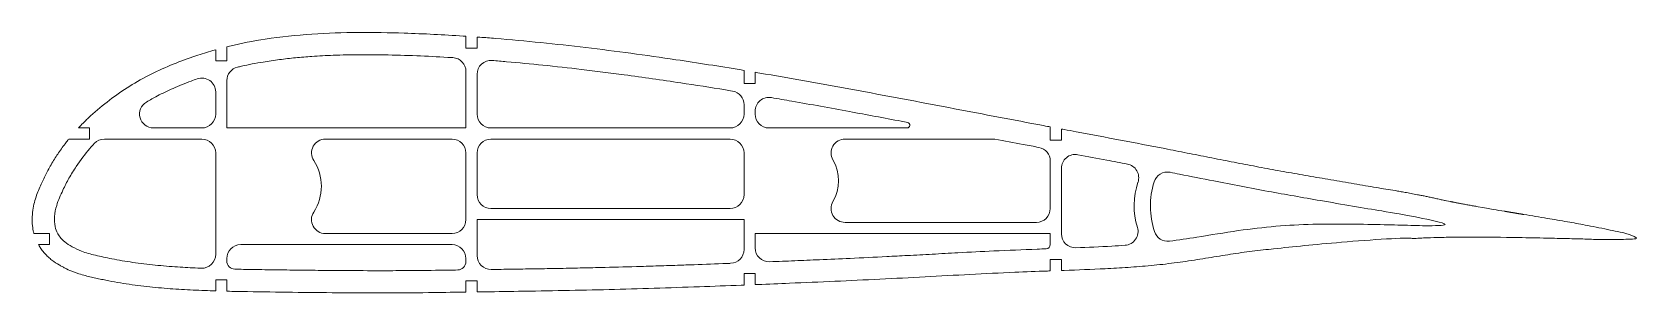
# Model space of a CAD drawing. Header units: millimetres. Extents: x -8 to 569, y -8 to 86.
import ezdxf

# ---------------------------------------------------------------- set-up
doc = ezdxf.new("R2010")
doc.units = ezdxf.units.MM

msp = doc.modelspace()

# ---------------------------------------------------------------- linework, layer by layer
at = {"color": 7, "linetype": 'Continuous', "lineweight": 15}
for p, q in [((148, 84.39), (148, 80.11)), ((152, 80.11), (152, 84.11)), ((58, 79.52), (58, 75.52)), ((58, 75.52), (62, 75.52)), ((62, 75.52), (62, 80.57)), ((148, 80.11), (152, 80.11)), ((148, 51.38), (148, 71.69)), ((152, 56.38), (152, 70.69)), ((248, 72.09), (248, 67.42)), ((252, 67.42), (252, 71.42)), ((58, 56.38), (58, 64.34)), ((62, 68.4), (62, 51.38)), ((248, 67.42), (252, 67.42)), ((248, 56.38), (248, 59.74)), ((252, 56.37), (252, 57.38)), ((5.14, 47.38), (12.62, 47.38)), ((12.62, 51.38), (8.62, 51.38)), ((12.62, 51.38), (12.62, 47.38)), ((53, 47.38), (18, 47.38)), ((35.63, 51.38), (53, 51.38)), ((62, 51.38), (148, 51.38)), ((143, 47.38), (97.45, 47.38)), ((157, 51.38), (243, 51.38)), ((157, 47.38), (243, 47.38)), ((256.99, 51.38), (306.64, 51.38)), ((284.32, 47.38), (338.26, 47.38)), ((358.14, 51.76), (358.14, 47)), ((358.14, 47), (362.14, 47)), ((362.14, 47), (362.14, 51)), ((58, 5.9), (58, 42.38)), ((148, 42.38), (148, 18.38)), ((152, 27.38), (152, 42.38)), ((248, 42.38), (248, 27.38)), ((358.14, 22.38), (358.14, 39.47)), ((362.14, 36.83), (362.14, 13.25)), ((152, 5.43), (152, 18.38)), ((152, 18.38), (248, 18.38)), ((157, 22.38), (243, 22.38)), ((248, 18.38), (248, 7.65)), ((284.32, 17.38), (353.14, 17.38)), ((-7.35, 13.38), (-1.73, 13.38)), ((-1.73, 13.38), (-1.73, 9.38)), ((143, 13.38), (97.44, 13.38)), ((252, 13.38), (252, 8.2)), ((252, 13.38), (358.14, 13.38)), ((358.14, 9.37), (358.14, 13.38)), ((-1.73, 9.38), (-5.73, 9.38)), ((143, 9.38), (67, 9.38)), ((62, 4.38), (62, 3.54)), ((148, 4.38), (148, 3.25)), ((358.14, -0.08), (358.14, 4.06)), ((358.14, 4.06), (362.14, 4.06)), ((362.14, 4.06), (362.14, 0.06)), ((58, -7.28), (58, -3.28)), ((58, -3.28), (62, -3.28)), ((62, -3.28), (62, -7.39)), ((148, -7.71), (148, -3.65)), ((148, -3.65), (152, -3.65)), ((152, -3.65), (152, -7.65)), ((248, -5.17), (248, -1.01)), ((248, -1.01), (252, -1.01)), ((252, -1.01), (252, -5.01))]:
    msp.add_line(p, q, dxfattribs=at)
for centre, radius, start, end in [((143, 71.69), 5, 0, 86.48957), ((157, 70.69), 5, 85.3697, 180), ((53, 64.34), 5, 0, 109.41324), ((67, 68.4), 5, 103.11085, 180), ((243, 59.74), 5, 0, 80.6779), ((35.63, 56.38), 5, 120.71893, 270), ((257, 57.38), 5, 80.2022, 180), ((53, 56.38), 5, 270, 0), ((157, 56.38), 5, 180, 270), ((243, 56.38), 5, 270, 0), ((256.99, 56.37), 4.99, 180, 270), ((306.64, 52.38), 1, 270, 79.28222), ((18, 42.38), 5, 90, 136.88991), ((53, 42.38), 5, 0, 90), ((97.45, 42.38), 5, 90, 213.03586), ((143, 42.38), 5, 0, 90), ((157, 42.38), 5, 90, 180), ((243, 42.38), 5, 0, 90), ((284.32, 42.38), 5, 90, 210), ((353.14, 39.47), 5, 0, 79.3178), ((367.14, 36.83), 5, 79.3386, 180), ((79, 30.38), 17, 326.94427, 33.03586), ((267, 32.38), 15, 330, 30), ((384.95, 33.47), 5, 341.44491, 79.20149), ((400.27, 30.5), 5, 78.90029, 162.99299), ((414.85, 23.43), 26.54, 161.44491, 197.15358), ((424.17, 23.19), 30, 162.99299, 197.69995), ((157, 27.38), 5, 180, 270), ((243, 27.38), 5, 270, 0), ((284.32, 22.38), 5, 150, 270), ((97.44, 18.38), 5, 146.94427, 270), ((143, 18.38), 5, 270, 0), ((353.14, 22.38), 5, 270, 0), ((367.14, 13.25), 5, 180, 272.21787), ((384.71, 14.13), 5, 273.77255, 17.15358), ((400.36, 15.59), 5, 197.69995, 277.29067), ((53, 5.9), 5, 267.64349, 0), ((67, 4.38), 5, 90, 180), ((143, 4.38), 5, 0, 90), ((243, 7.65), 5, 272.21032, 0), ((257, 8.2), 5, 180, 272.30247), ((356.64, 9.37), 1.5, 272.06076, 0), ((65, 3.54), 3, 180, 268.81824), ((145, 3.25), 3, 270.83557, 0), ((157, 5.43), 5, 180, 270.848)]:
    msp.add_arc(centre, radius, start, end, dxfattribs=at)
for points, degree, knots in [([(62, 80.57), (62.33, 80.66), (66.9, 81.77), (77.11, 83.76), (98.25, 85.91), (121.96, 85.84), (140.29, 84.91), (147.67, 84.42), (148, 84.39)], 3, [0.06526184, 0.06526184, 0.06526184, 0.06526184, 0.06620437, 0.078125, 0.09375, 0.125, 0.14518265, 0.14613791, 0.14613791, 0.14613791, 0.14613791]), ([(152, 84.11), (152.33, 84.09), (154.53, 83.93), (167.61, 82.9), (191.18, 80.48), (220.62, 76.48), (239.52, 73.5), (247.67, 72.15), (248, 72.09)], 3, [0.14995895, 0.14995895, 0.14995895, 0.14995895, 0.15091421, 0.15625, 0.1875, 0.21875, 0.24152907, 0.24250129, 0.24250129, 0.24250129, 0.24250129]), ([(8.62, 51.38), (8.88, 51.66), (9.4, 52.2), (10.86, 53.68), (14.2, 56.89), (19.76, 61.5), (26.99, 66.5), (34.75, 70.87), (42.74, 74.45), (50.15, 77.18), (55.27, 78.76), (57.67, 79.43), (58, 79.52)], 3, [0.01024475, 0.01024475, 0.01024475, 0.01024475, 0.01122131, 0.01219787, 0.015625, 0.0234375, 0.03125, 0.0390625, 0.046875, 0.0546875, 0.06054919, 0.06149172, 0.06149172, 0.06149172, 0.06149172]), ([(65.87, 73.27), (66.33, 73.38), (69.38, 74.08), (74.4, 75.05), (80.88, 76.01), (86.74, 76.67), (93.19, 77.2), (100.87, 77.6), (109.53, 77.77), (119.54, 77.71), (130.12, 77.39), (138.35, 76.98), (142.69, 76.72), (143.31, 76.68)], 3, [0.06718709, 0.06718709, 0.06718709, 0.06718709, 0.06856963, 0.07622134, 0.08195585, 0.08751239, 0.093268, 0.10063663, 0.10975907, 0.11829352, 0.12956679, 0.1403404, 0.14212618, 0.14212618, 0.14212618, 0.14212618]), ([(157.4, 75.67), (159.15, 75.53), (165.24, 75.02), (175.96, 73.99), (190.06, 72.41), (206.58, 70.32), (223.85, 67.86), (236.8, 65.82), (242.99, 64.81), (243.81, 64.68)], 3, [0.15574367, 0.15574367, 0.15574367, 0.15574367, 0.16079871, 0.17341241, 0.18687109, 0.20180384, 0.22155643, 0.23728649, 0.23968905, 0.23968905, 0.23968905, 0.23968905]), ([(252, 71.42), (252.33, 71.37), (253.57, 71.16), (265.51, 69.13), (287.77, 65.12), (319.68, 59.08), (342.78, 54.66), (355.6, 52.24), (357.81, 51.82), (358.14, 51.76)], 3, [0.2463901, 0.2463901, 0.2463901, 0.2463901, 0.2473624, 0.25, 0.28125, 0.3125, 0.34375, 0.3492722, 0.350253, 0.350253, 0.350253, 0.350253]), ([(33.07, 60.68), (34.37, 61.45), (37.51, 63.21), (42.86, 65.78), (47.69, 67.74), (50.61, 68.79), (51.34, 69.05)], 3, [0.03321511, 0.03321511, 0.03321511, 0.03321511, 0.03756632, 0.04361841, 0.05037601, 0.05260434, 0.05260434, 0.05260434, 0.05260434]), ([(257.85, 62.31), (260.31, 61.89), (269.66, 60.25), (285.23, 57.43), (299.09, 54.83), (306.07, 53.51), (306.83, 53.36)], 3, [0.25340817, 0.25340817, 0.25340817, 0.25340817, 0.26061143, 0.28086382, 0.29914343, 0.30138021, 0.30138021, 0.30138021, 0.30138021]), ([(-7.35, 13.38), (-7.39, 13.53), (-7.63, 14.45), (-7.99, 16.55), (-8.07, 20.59), (-7.11, 25.41), (-5.58, 29.38), (-4.32, 32.14), (-3.38, 34.09), (-2.35, 36.12), (-0.83, 38.84), (0.38, 40.76), (1.21, 42), (2.05, 43.25), (3.22, 44.9), (4.58, 46.68), (5.03, 47.24), (5.14, 47.38)], 3, [0.97698322, 0.97698322, 0.97698322, 0.97698322, 0.97722736, 0.97851562, 0.98046875, 0.984375, 0.98828125, 0.99023438, 0.9921875, 0.99414062, 0.99609375, 1, 1, 1, 1.00390625, 1.00528185, 1.00574039, 1.00574039, 1.00574039, 1.00574039]), ([(338.26, 47.38), (341.62, 46.74), (346.89, 45.74), (352.17, 44.74), (354.07, 44.38)], 3, [0.33220599, 0.33220599, 0.33220599, 0.33220599, 0.34210686, 0.3477118, 0.3477118, 0.3477118, 0.3477118]), ([(362.14, 51), (362.48, 50.94), (364.24, 50.61), (371.32, 49.28), (383.39, 47), (396.7, 44.45), (407.34, 42.36), (415.29, 40.78), (423.24, 39.21), (431.19, 37.68), (439.07, 36.21), (446.86, 34.82), (454.83, 33.44), (461.86, 32.22), (467.44, 31.27), (471.5, 30.58), (475.36, 29.93), (478.9, 29.34), (481.59, 28.91), (483.9, 28.52), (485.77, 28.19), (487.84, 27.81), (489.79, 27.43), (491.51, 27.1), (492.89, 26.82), (494.38, 26.51), (495.97, 26.18), (497.31, 25.89), (498.36, 25.65), (499.12, 25.47), (499.65, 25.34), (499.92, 25.27), (499.94, 25.26)], 3, [0.3541762, 0.3541762, 0.3541762, 0.3541762, 0.355157, 0.359375, 0.375, 0.390625, 0.3984375, 0.40625, 0.4140625, 0.421875, 0.4296875, 0.4375, 0.4453125, 0.453125, 0.4570312, 0.4609375, 0.4648438, 0.46875, 0.4726562, 0.4746094, 0.4765625, 0.4785156, 0.4804688, 0.4814453, 0.4824219, 0.4833984, 0.484375, 0.4853516, 0.4858398, 0.4863281, 0.4868164, 0.4868669, 0.4868669, 0.4868669, 0.4868669]), ([(52.79, 0.91), (52.39, 0.92), (49.56, 1.04), (44.03, 1.33), (36.22, 1.96), (28.31, 2.91), (21.14, 4.15), (14.98, 5.48), (10.13, 6.71), (6.5, 8.52), (3.42, 10.36), (1.24, 12.92), (0.04, 16.15), (-0.11, 19.67), (0.85, 24.13), (2.85, 28.67), (5.21, 33.39), (6.94, 36.17), (7.87, 37.56), (9.35, 39.78), (11.44, 42.59), (13.79, 45.19), (14.35, 45.8)], 3, [0.92237176, 0.92237176, 0.92237176, 0.92237176, 0.92354526, 0.93055238, 0.93836591, 0.94620928, 0.95358093, 0.95937249, 0.96443698, 0.96797478, 0.97107445, 0.97474802, 0.97742975, 0.98089101, 0.98476849, 0.99053376, 0.99517739, 1, 1, 1, 1.00770697, 1.01010859, 1.01010859, 1.01010859, 1.01010859]), ([(368.07, 41.75), (371.52, 41.1), (377.46, 39.98), (383.4, 38.85), (385.88, 38.38)], 3, [0.36143582, 0.36143582, 0.36143582, 0.36143582, 0.3715922, 0.37890344, 0.37890344, 0.37890344, 0.37890344]), ([(401.23, 35.41), (402.37, 35.19), (407.6, 34.16), (419.35, 31.81), (436.36, 28.53), (456, 25.11), (476.57, 21.58), (486.73, 20), (503.2, 16.48), (494.05, 16.08), (487.89, 16.35), (477.38, 16.57), (465.77, 16.81), (452.74, 16.82), (439.17, 16.11), (425.26, 14.46), (412.55, 12.3), (404.28, 11.05), (400.99, 10.63)], 3, [0.393962, 0.393962, 0.393962, 0.393962, 0.3973122, 0.4093716, 0.4286507, 0.4470177, 0.4685741, 0.4829048, 0.4908736, 0.4940143, 0.5025955, 0.5118452, 0.523193, 0.5365971, 0.5493429, 0.5624799, 0.5770469, 0.5866345, 0.5866345, 0.5866345, 0.5866345]), ([(509.1, 12.1), (514.93, 12.11), (524.15, 11.99), (535.82, 11.74), (543.76, 11.57), (550.44, 11.4), (555.96, 11.19), (561.69, 11.15), (564.84, 11.28), (570.21, 11.49), (565.24, 13.6), (562.5, 13.93), (558.32, 14.9), (554.51, 15.64), (549.68, 16.6), (543.86, 17.68), (536.45, 18.9), (531.31, 19.74), (528.41, 20.23)], 3, [0.0345306, 0.0345306, 0.0345306, 0.0345306, 0.166673, 0.2435279, 0.299104, 0.346884, 0.394554, 0.4262547, 0.471153, 0.4867691, 0.5089596, 0.5419081, 0.5689598, 0.6011789, 0.631315, 0.6801339, 0.7358732, 0.8007004, 0.8007004, 0.8007004, 0.8007004]), ([(521.59, 21.38), (523.29, 21.09), (524.99, 20.8), (526.69, 20.52), (528.41, 20.23)], 2, [0, 0, 0, 0.5, 0.5, 1, 1, 1]), ([(488.28, 11.58), (487.01, 12.08), (460.2, 10.19), (445.63, 8.63), (438.47, 7.87)], 3, [0.5013505, 0.5013505, 0.5013505, 0.5013505, 0.7552967, 1, 1, 1, 1]), ([(58, -7.28), (57.67, -7.27), (56, -7.22), (51.58, -7.06), (44.73, -6.73), (36.38, -6.09), (29.36, -5.29), (23.73, -4.42), (20.25, -3.79), (17.48, -3.23), (15.39, -2.79), (13.32, -2.32), (11.2, -1.82), (9.21, -1.26), (7.53, -0.7), (5.77, -0.02), (4.18, 0.74), (2.74, 1.5), (1.33, 2.29), (-0.42, 3.38), (-2.26, 4.92), (-3.51, 6.21), (-4.59, 7.56), (-5.31, 8.64), (-5.65, 9.24), (-5.73, 9.38)], 3, [0.91711976, 0.91711976, 0.91711976, 0.91711976, 0.91807164, 0.921875, 0.9296875, 0.9375, 0.9453125, 0.94921875, 0.953125, 0.95507812, 0.95703125, 0.95898438, 0.9609375, 0.96289062, 0.96386719, 0.96484375, 0.96679688, 0.96777344, 0.96875, 0.97070312, 0.97167969, 0.97265625, 0.97363281, 0.97445966, 0.9747038, 0.9747038, 0.9747038, 0.9747038]), ([(356.7, 7.87), (355.61, 7.83), (349.32, 7.6), (338.72, 7.15), (326.14, 6.51), (315.79, 5.95), (307.25, 5.49), (297.41, 4.98), (286.86, 4.47), (277.29, 4.04), (269.19, 3.7), (263.22, 3.45), (258.74, 3.27), (257.2, 3.21)], 3, [0.62940512, 0.62940512, 0.62940512, 0.62940512, 0.6325617, 0.64760233, 0.66005018, 0.66898233, 0.67756947, 0.68474962, 0.69746805, 0.70811365, 0.71243391, 0.72091041, 0.72537609, 0.72537609, 0.72537609, 0.72537609]), ([(438.47, 7.87), (437.21, 7.75), (433.36, 7.36), (426.9, 6.53), (419.04, 5.29), (411, 3.97), (402.78, 2.74), (394.39, 1.81), (386.09, 1.16), (375.66, 0.57), (367.7, 0.26), (362.48, 0.07), (362.14, 0.06)], 3, [0.55086928, 0.55086928, 0.55086928, 0.55086928, 0.5546875, 0.5625, 0.5703125, 0.578125, 0.5859375, 0.59375, 0.6015625, 0.609375, 0.62346724, 0.62443103, 0.62443103, 0.62443103, 0.62443103]), ([(385.04, 9.14), (383.46, 9.03), (377.56, 8.68), (371.66, 8.42), (367.34, 8.26)], 3, [0.60207309, 0.60207309, 0.60207309, 0.60207309, 0.60663702, 0.61914703, 0.61914703, 0.61914703, 0.61914703]), ([(145.04, 0.25), (142.9, 0.22), (136.6, 0.13), (127.33, 0.02), (116.04, -0.01), (106.28, 0.02), (96.78, 0.1), (88.69, 0.19), (80.07, 0.3), (72.13, 0.41), (66.95, 0.5), (64.94, 0.55)], 3, [0.83348059, 0.83348059, 0.83348059, 0.83348059, 0.83966546, 0.85171533, 0.86025739, 0.87231941, 0.87992557, 0.88771382, 0.89569384, 0.90485666, 0.91066623, 0.91066623, 0.91066623, 0.91066623]), ([(243.19, 2.65), (242.74, 2.64), (238.35, 2.47), (231.98, 2.23), (223.45, 1.93), (216.54, 1.7), (207.32, 1.41), (198.27, 1.17), (188.83, 0.96), (181.19, 0.81), (173.3, 0.67), (165.6, 0.55), (160.13, 0.47), (157.35, 0.43), (157.07, 0.43)], 3, [0.73888318, 0.73888318, 0.73888318, 0.73888318, 0.74019585, 0.75156915, 0.75732021, 0.76486338, 0.77156164, 0.78398756, 0.79103283, 0.79883569, 0.80606814, 0.81385252, 0.82110304, 0.8218883, 0.8218883, 0.8218883, 0.8218883]), ([(248, -5.17), (247.67, -5.18), (242.32, -5.39), (226.16, -6), (204.87, -6.7), (183.18, -7.16), (167.7, -7.42), (157.31, -7.57), (152.33, -7.64), (152, -7.65)], 3, [0.73455003, 0.73455003, 0.73455003, 0.73455003, 0.73551346, 0.75, 0.78125, 0.796875, 0.8125, 0.82592758, 0.82689118, 0.82689118, 0.82689118, 0.82689118]), ([(358.14, -0.08), (357.81, -0.1), (353.55, -0.25), (343.94, -0.62), (323.91, -1.6), (296.88, -3.12), (271.41, -4.23), (256.47, -4.83), (252.33, -5), (252, -5.01)], 3, [0.6282862, 0.6282862, 0.6282862, 0.6282862, 0.62925, 0.640625, 0.65625, 0.6875, 0.71875, 0.7297329, 0.7306963, 0.7306963, 0.7306963, 0.7306963]), ([(148, -7.71), (147.67, -7.71), (143.17, -7.78), (133.25, -7.92), (118.17, -8.03), (101.89, -7.96), (85.62, -7.78), (72.71, -7.6), (64.8, -7.46), (62.33, -7.4), (62, -7.39)], 3, [0.83074559, 0.83074559, 0.83074559, 0.83074559, 0.83170919, 0.84375, 0.859375, 0.875, 0.890625, 0.90625, 0.91236036, 0.91331224, 0.91331224, 0.91331224, 0.91331224])]:
    msp.add_open_spline(points, degree=degree, knots=knots, dxfattribs=at)
for points, degree in [([(502.14, 24.87), (500.98, 25.08), (500.16, 25.23), (499.94, 25.26)], 3), ([(502.14, 24.87), (506.14, 24.05), (512.01, 23.02)], 2), ([(521.59, 21.38), (518.7, 21.86), (516.51, 22.19), (512.01, 23.02)], 3), ([(491.08, 11.71), (490.13, 11.67), (489.2, 11.62), (488.28, 11.58)], 3), ([(493.68, 11.82), (492.82, 11.79), (491.95, 11.75), (491.08, 11.71)], 3), ([(498.14, 11.96), (497.01, 11.92), (495.28, 11.88), (493.68, 11.82)], 3), ([(504.53, 12.07), (502.4, 12.05), (500.27, 12.01), (498.14, 11.96)], 3), ([(504.53, 12.07), (506.04, 12.09), (507.55, 12.1), (509.06, 12.1)], 3), ([(509.1, 12.1), (509.09, 12.1), (509.08, 12.1), (509.06, 12.1)], 3), ([(509.1, 12.1), (509.1, 12.1), (509.1, 12.1), (509.1, 12.1)], 3)]:
    msp.add_open_spline(points, degree=degree, dxfattribs=at)

doc.saveas('drawing.dxf')
